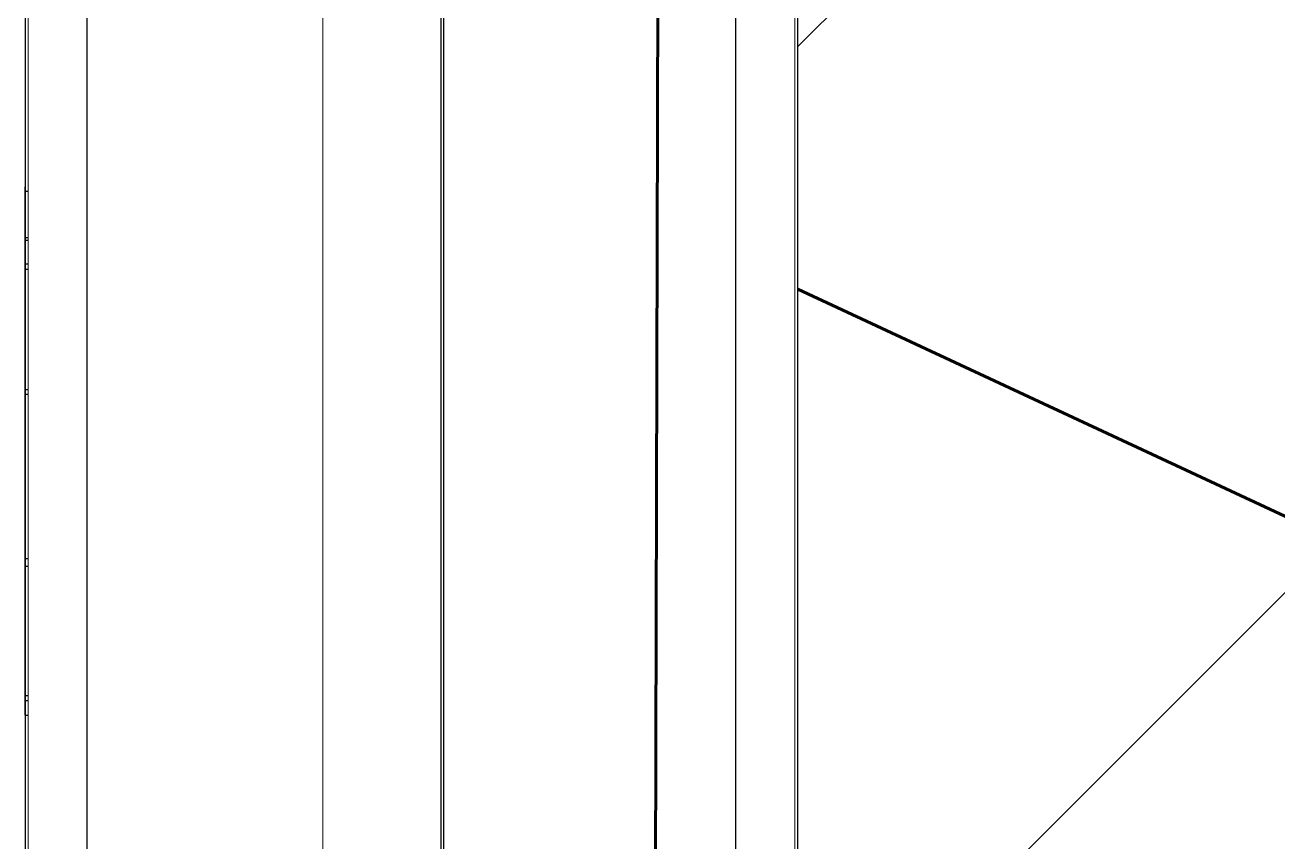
# Model space of a CAD drawing. Header units: millimetres. Extents: x -164500 to 426394, y -23753 to 102118.
# Drawn here: x 107173.7 to 107598.4, y 6488.4 to 6765.4 of the extents above; entities that cross this region are included whole.
import ezdxf

# ---------------------------------------------------------------- set-up
doc = ezdxf.new("R2010")
doc.units = ezdxf.units.MM
for name, color, linetype, lineweight in [('0) шлифовка', 5, 'Continuous', 60), ('1.4) Плинтус ПЛ-4', 6, 'Continuous', 60), ('5.2) Л-1 Линолеум', 100, 'Continuous', 30), ('7.1) НЗ Стяжка на теплый пол', 160, 'Continuous', 30), ('A-FLOR', 7, 'Continuous', 9), ('A-GENM-3', 7, 'Continuous', 5), ('Оси', 7, 'Continuous', 9)]:
    doc.layers.add(name, color=color, linetype=linetype, lineweight=lineweight)
doc.layers.add('2) защита вин плитк', color=6, linetype='Continuous')
doc.layers.add('3.2.1) Нал-ой пол 4 вып', color=3, linetype='Continuous')

# ---------------------------------------------------------------- blocks, each defined once
blk = doc.blocks.new('Рисунок_горы - Рисунок_горы-31934381-Объем проектирования 1 этажа')
at = {"layer": 'A-GENM-3'}
for p, q in [((107109, 10341.4), (107109, 6202.65)), ((107109, 6706.82), (107109, 7038.51)), ((107109, 6596.8), (107109, 6811.76)), ((107109, 6811.76), (107109, 6596.8))]:
    blk.add_line(p, q, dxfattribs=at)
for points, knots in [([(107109, 6990.02), (107109, 6990.02), (107109, 6928.5), (107109, 6852.54), (107109, 6803.76)], [0.3125, 0.3125, 0.3125, 0.3125, 0.31250001, 0.375, 0.375, 0.375, 0.375]), ([(107109, 6803.76), (107109, 6803.76), (107109, 6766.8), (107109, 6750.69), (107109, 6724.53)], [0.375, 0.375, 0.375, 0.375, 0.37500001, 0.4375, 0.4375, 0.4375, 0.4375]), ([(107109, 6745.83), (107109, 6745.83), (107109, 6753.19), (107109, 6757.08), (107109, 6758.42)], [0.444444444, 0.444444444, 0.444444444, 0.444444444, 0.444444454, 0.448195742, 0.448195742, 0.448195742, 0.448195742]), ([(107109, 6724.53), (107109, 6724.53), (107109, 6678.82), (107109, 6632.45), (107109, 6587.07)], [0.4375, 0.4375, 0.4375, 0.4375, 0.43750001, 0.5, 0.5, 0.5, 0.5])]:
    blk.add_open_spline(points, degree=3, knots=knots, dxfattribs=at)
for points in [[(107109, 6746.8), (107109, 6766.13), (107109, 6759.63), (107109, 6746.77)], [(107109, 6747.75), (107109, 6765.45), (107109, 6759.72), (107109, 6747.71)], [(107109, 6748.6), (107109, 6764.84), (107109, 6759.8), (107109, 6748.59)], [(107109, 6748.65), (107109, 6764.81), (107109, 6759.8), (107109, 6748.63)], [(107109, 6748.7), (107109, 6764.78), (107109, 6759.8), (107109, 6748.68)], [(107109, 6748.76), (107109, 6764.74), (107109, 6759.81), (107109, 6748.74)], [(107109, 6748.93), (107109, 6764.62), (107109, 6759.82), (107109, 6748.91)], [(107109, 6748.99), (107109, 6764.58), (107109, 6759.82), (107109, 6748.97)], [(107109, 6749.02), (107109, 6764.56), (107109, 6759.82), (107109, 6749)], [(107109, 6749.05), (107109, 6764.54), (107109, 6759.83), (107109, 6749.03)], [(107109, 6752.75), (107109, 6762.16), (107109, 6759.87), (107109, 6752.73)], [(107109, 6754.84), (107109, 6760.95), (107109, 6759.72), (107109, 6754.82)], [(107109, 6754.96), (107109, 6760.89), (107109, 6759.71), (107109, 6754.94)], [(107109, 6755.17), (107109, 6760.77), (107109, 6759.69), (107109, 6755.16)], [(107109, 6755.39), (107109, 6760.65), (107109, 6759.66), (107109, 6755.38)], [(107109, 6755.41), (107109, 6760.64), (107109, 6759.66), (107109, 6755.4)], [(107109, 6755.43), (107109, 6760.63), (107109, 6759.66), (107109, 6755.42)], [(107109, 6755.48), (107109, 6760.61), (107109, 6759.65), (107109, 6755.47)], [(107109, 6755.51), (107109, 6760.59), (107109, 6759.65), (107109, 6755.5)], [(107109, 6755.56), (107109, 6760.56), (107109, 6759.64), (107109, 6755.55)], [(107109, 6755.6), (107109, 6760.54), (107109, 6759.64), (107109, 6755.59)], [(107109, 6755.63), (107109, 6760.53), (107109, 6759.64), (107109, 6755.62)], [(107109, 6755.67), (107109, 6760.51), (107109, 6759.63), (107109, 6755.66)], [(107109, 6758.32), (107109, 6757.98), (107109, 6757.51), (107109, 6756.93)], [(107109, 6756.92), (107109, 6756.55), (107109, 6756.13), (107109, 6755.68)], [(107109, 6755.66), (107109, 6755.65), (107109, 6755.65), (107109, 6755.65)], [(107109, 6755.65), (107109, 6755.64), (107109, 6755.64), (107109, 6755.64)], [(107109, 6755.5), (107109, 6755.49), (107109, 6755.49), (107109, 6755.49)], [(107109, 6755.37), (107109, 6755.31), (107109, 6755.24), (107109, 6755.18)], [(107109, 6755.16), (107109, 6755.13), (107109, 6755.09), (107109, 6755.06)], [(107109, 6755.06), (107109, 6755.02), (107109, 6754.99), (107109, 6754.96)], [(107109, 6754.94), (107109, 6754.92), (107109, 6754.91), (107109, 6754.9)], [(107109, 6754.82), (107109, 6754.81), (107109, 6754.81), (107109, 6754.8)], [(107109, 6754.7), (107109, 6754.53), (107109, 6754.36), (107109, 6754.18)], [(107109, 6754.05), (107109, 6753.99), (107109, 6753.94), (107109, 6753.89)], [(107109, 6753.89), (107109, 6753.74), (107109, 6753.58), (107109, 6753.43)], [(107109, 6753.37), (107109, 6753.31), (107109, 6753.25), (107109, 6753.19)], [(107109, 6753.16), (107109, 6753.14), (107109, 6753.13), (107109, 6753.11)], [(107109, 6753.11), (107109, 6753.07), (107109, 6753.03), (107109, 6752.99)], [(107109, 6752.92), (107109, 6752.91), (107109, 6752.89), (107109, 6752.87)], [(107109, 6752.87), (107109, 6752.86), (107109, 6752.85), (107109, 6752.83)], [(107109, 6752.83), (107109, 6752.82), (107109, 6752.81), (107109, 6752.8)], [(107109, 6752.8), (107109, 6752.79), (107109, 6752.78), (107109, 6752.77)], [(107109, 6752.73), (107109, 6752.72), (107109, 6752.72), (107109, 6752.71)], [(107109, 6752.68), (107109, 6751.58), (107109, 6750.37), (107109, 6749.06)], [(107109, 6748.91), (107109, 6748.91), (107109, 6748.9), (107109, 6748.9)], [(107109, 6748.9), (107109, 6748.89), (107109, 6748.89), (107109, 6748.88)], [(107109, 6748.74), (107109, 6748.74), (107109, 6748.73), (107109, 6748.73)], [(107109, 6748.68), (107109, 6748.68), (107109, 6748.67), (107109, 6748.67)], [(107109, 6748.63), (107109, 6748.63), (107109, 6748.62), (107109, 6748.62)], [(107109, 6748.59), (107109, 6748.5), (107109, 6748.4), (107109, 6748.31)], [(107109, 6748.28), (107109, 6748.23), (107109, 6748.18), (107109, 6748.12)], [(107109, 6748.12), (107109, 6748.08), (107109, 6748.03), (107109, 6747.98)], [(107109, 6747.95), (107109, 6747.93), (107109, 6747.91), (107109, 6747.89)], [(107109, 6747.89), (107109, 6747.87), (107109, 6747.86), (107109, 6747.84)], [(107109, 6747.84), (107109, 6747.83), (107109, 6747.82), (107109, 6747.81)], [(107109, 6747.6), (107109, 6747.35), (107109, 6747.1), (107109, 6746.85)], [(107109, 6746.85), (107109, 6746.83), (107109, 6746.82), (107109, 6746.8)], [(107109, 6746.77), (107109, 6746.75), (107109, 6746.74), (107109, 6746.72)], [(107109, 6746.72), (107109, 6746.7), (107109, 6746.69), (107109, 6746.67)], [(107109, 6746.67), (107109, 6746.59), (107109, 6746.52), (107109, 6746.44)], [(107109, 6746.44), (107109, 6746.23), (107109, 6746.03), (107109, 6745.81)], [(107109, 6664.44), (107109, 6703.49), (107109, 6738.31), (107109, 6745.83)], [(107109, 6745.81), (107109, 6745.8), (107109, 6745.78), (107109, 6745.77)], [(107109, 6745.77), (107109, 6745.75), (107109, 6745.74), (107109, 6745.73)], [(107109, 6745.73), (107109, 6745.65), (107109, 6745.56), (107109, 6745.48)], [(107109, 6745.48), (107109, 6745.47), (107109, 6745.46), (107109, 6745.45)], [(107109, 6745.45), (107109, 6745.43), (107109, 6745.4), (107109, 6745.38)], [(107109, 6745.38), (107109, 6745.32), (107109, 6745.27), (107109, 6745.21)], [(107109, 6745.21), (107109, 6745.2), (107109, 6745.19), (107109, 6745.18)], [(107109, 6745.18), (107109, 6745.16), (107109, 6745.15), (107109, 6745.13)], [(107109, 6745.13), (107109, 6745.11), (107109, 6745.08), (107109, 6745.06)], [(107109, 6745.06), (107109, 6745.04), (107109, 6745.03), (107109, 6745.01)], [(107109, 6745.01), (107109, 6744.99), (107109, 6744.98), (107109, 6744.96)], [(107109, 6744.96), (107109, 6744.95), (107109, 6744.94), (107109, 6744.93)], [(107109, 6744.93), (107109, 6744.91), (107109, 6744.9), (107109, 6744.89)], [(107109, 6744.89), (107109, 6744.89), (107109, 6744.88), (107109, 6744.87)], [(107109, 6744.87), (107109, 6744.86), (107109, 6744.85), (107109, 6744.84)], [(107109, 6744.84), (107109, 6744.83), (107109, 6744.82), (107109, 6744.81)], [(107109, 6744.81), (107109, 6743.35), (107109, 6741.82), (107109, 6740.26)], [(107109, 6740.26), (107109, 6740.25), (107109, 6740.25), (107109, 6740.24)], [(107109, 6740.24), (107109, 6740.24), (107109, 6740.23), (107109, 6740.22)], [(107109, 6740.22), (107109, 6740.22), (107109, 6740.21), (107109, 6740.21)], [(107109, 6740.21), (107109, 6740.2), (107109, 6740.19), (107109, 6740.19)], [(107109, 6740.19), (107109, 6740.18), (107109, 6740.18), (107109, 6740.17)], [(107109, 6740.17), (107109, 6740.16), (107109, 6740.16), (107109, 6740.15)], [(107109, 6740.15), (107109, 6740.15), (107109, 6740.14), (107109, 6740.13)], [(107109, 6740.13), (107109, 6740.13), (107109, 6740.12), (107109, 6740.12)], [(107109, 6740.12), (107109, 6740.11), (107109, 6740.1), (107109, 6740.1)], [(107109, 6740.1), (107109, 6740.09), (107109, 6740.08), (107109, 6740.08)], [(107109, 6740.08), (107109, 6740.07), (107109, 6740.07), (107109, 6740.06)], [(107109, 6740.06), (107109, 6740.05), (107109, 6740.05), (107109, 6740.04)], [(107109, 6740.04), (107109, 6740.04), (107109, 6740.03), (107109, 6740.02)], [(107109, 6740.02), (107109, 6740.02), (107109, 6740.01), (107109, 6740.01)], [(107109, 6740.01), (107109, 6740), (107109, 6739.99), (107109, 6739.99)], [(107109, 6739.99), (107109, 6739.98), (107109, 6739.98), (107109, 6739.97)], [(107109, 6739.97), (107109, 6739.96), (107109, 6739.96), (107109, 6739.95)], [(107109, 6739.95), (107109, 6739.95), (107109, 6739.94), (107109, 6739.93)], [(107109, 6739.93), (107109, 6739.93), (107109, 6739.92), (107109, 6739.91)], [(107109, 6739.91), (107109, 6739.91), (107109, 6739.9), (107109, 6739.9)], [(107109, 6739.9), (107109, 6739.89), (107109, 6739.88), (107109, 6739.88)], [(107109, 6739.88), (107109, 6739.87), (107109, 6739.87), (107109, 6739.86)], [(107109, 6739.86), (107109, 6739.85), (107109, 6739.85), (107109, 6739.84)], [(107109, 6739.84), (107109, 6739.84), (107109, 6739.83), (107109, 6739.82)], [(107109, 6739.82), (107109, 6739.82), (107109, 6739.81), (107109, 6739.81)], [(107109, 6739.81), (107109, 6739.8), (107109, 6739.79), (107109, 6739.79)], [(107109, 6739.79), (107109, 6739.78), (107109, 6739.77), (107109, 6739.77)], [(107109, 6739.77), (107109, 6739.76), (107109, 6739.76), (107109, 6739.75)], [(107109, 6739.75), (107109, 6739.74), (107109, 6739.74), (107109, 6739.73)], [(107109, 6739.73), (107109, 6739.73), (107109, 6739.72), (107109, 6739.71)], [(107109, 6739.71), (107109, 6739.71), (107109, 6739.7), (107109, 6739.7)], [(107109, 6739.7), (107109, 6739.59), (107109, 6739.48), (107109, 6739.37)], [(107109, 6739.37), (107109, 6739.36), (107109, 6739.35), (107109, 6739.35)], [(107109, 6739.35), (107109, 6739.34), (107109, 6739.34), (107109, 6739.33)], [(107109, 6739.33), (107109, 6739.27), (107109, 6739.21), (107109, 6739.15)], [(107109, 6739.15), (107109, 6739.09), (107109, 6739.04), (107109, 6738.98)], [(107109, 6738.98), (107109, 6738.97), (107109, 6738.96), (107109, 6738.94)], [(107109, 6738.94), (107109, 6738.92), (107109, 6738.9), (107109, 6738.87)], [(107109, 6738.87), (107109, 6738.85), (107109, 6738.83), (107109, 6738.82)], [(107109, 6738.82), (107109, 6738.8), (107109, 6738.79), (107109, 6738.78)], [(107109, 6738.78), (107109, 6738.77), (107109, 6738.75), (107109, 6738.74)], [(107109, 6738.74), (107109, 6738.73), (107109, 6738.72), (107109, 6738.7)], [(107109, 6738.7), (107109, 6738.69), (107109, 6738.68), (107109, 6738.67)], [(107109, 6738.67), (107109, 6738.66), (107109, 6738.64), (107109, 6738.63)], [(107109, 6738.63), (107109, 6738.62), (107109, 6738.62), (107109, 6738.61)], [(107109, 6738.61), (107109, 6738.6), (107109, 6738.59), (107109, 6738.58)], [(107109, 6738.58), (107109, 6738.56), (107109, 6738.55), (107109, 6738.54)], [(107109, 6738.54), (107109, 6738.25), (107109, 6737.96), (107109, 6737.67)], [(107109, 6737.67), (107109, 6737.65), (107109, 6737.63), (107109, 6737.61)], [(107109, 6737.61), (107109, 6737.6), (107109, 6737.59), (107109, 6737.58)], [(107109, 6737.58), (107109, 6737.56), (107109, 6737.54), (107109, 6737.52)], [(107109, 6737.52), (107109, 6737.5), (107109, 6737.48), (107109, 6737.46)], [(107109, 6737.46), (107109, 6737.38), (107109, 6737.29), (107109, 6737.2)], [(107109, 6737.2), (107109, 6736.97), (107109, 6736.73), (107109, 6736.49)], [(107109, 6736.49), (107109, 6736.48), (107109, 6736.46), (107109, 6736.44)], [(107109, 6736.44), (107109, 6736.43), (107109, 6736.41), (107109, 6736.4)], [(107109, 6736.4), (107109, 6736.31), (107109, 6736.21), (107109, 6736.12)], [(107109, 6736.12), (107109, 6736.11), (107109, 6736.1), (107109, 6736.08)], [(107109, 6736.08), (107109, 6736.06), (107109, 6736.03), (107109, 6736.01)], [(107109, 6736.01), (107109, 6735.95), (107109, 6735.88), (107109, 6735.82)], [(107109, 6735.82), (107109, 6735.81), (107109, 6735.8), (107109, 6735.78)], [(107109, 6735.78), (107109, 6735.76), (107109, 6735.75), (107109, 6735.73)], [(107109, 6735.73), (107109, 6735.7), (107109, 6735.68), (107109, 6735.65)], [(107109, 6735.65), (107109, 6735.63), (107109, 6735.61), (107109, 6735.6)], [(107109, 6735.6), (107109, 6735.58), (107109, 6735.56), (107109, 6735.54)], [(107109, 6735.54), (107109, 6735.53), (107109, 6735.51), (107109, 6735.5)], [(107109, 6735.5), (107109, 6735.49), (107109, 6735.48), (107109, 6735.46)], [(107109, 6735.46), (107109, 6735.46), (107109, 6735.45), (107109, 6735.45)], [(107109, 6735.45), (107109, 6735.43), (107109, 6735.42), (107109, 6735.41)], [(107109, 6735.41), (107109, 6735.39), (107109, 6735.38), (107109, 6735.37)], [(107109, 6735.37), (107109, 6733.75), (107109, 6732.13), (107109, 6730.51)], [(107109, 6730.51), (107109, 6730.5), (107109, 6730.5), (107109, 6730.49)], [(107109, 6730.49), (107109, 6730.48), (107109, 6730.48), (107109, 6730.47)], [(107109, 6730.47), (107109, 6730.47), (107109, 6730.46), (107109, 6730.45)], [(107109, 6730.45), (107109, 6730.45), (107109, 6730.44), (107109, 6730.43)], [(107109, 6730.43), (107109, 6730.43), (107109, 6730.42), (107109, 6730.42)], [(107109, 6730.42), (107109, 6730.41), (107109, 6730.4), (107109, 6730.4)], [(107109, 6730.4), (107109, 6730.39), (107109, 6730.38), (107109, 6730.38)], [(107109, 6730.38), (107109, 6730.37), (107109, 6730.37), (107109, 6730.36)], [(107109, 6730.36), (107109, 6730.35), (107109, 6730.35), (107109, 6730.34)], [(107109, 6730.34), (107109, 6730.33), (107109, 6730.33), (107109, 6730.32)], [(107109, 6730.32), (107109, 6730.32), (107109, 6730.31), (107109, 6730.3)], [(107109, 6730.3), (107109, 6730.3), (107109, 6730.29), (107109, 6730.28)], [(107109, 6730.28), (107109, 6730.28), (107109, 6730.27), (107109, 6730.27)], [(107109, 6730.27), (107109, 6730.26), (107109, 6730.25), (107109, 6730.25)], [(107109, 6730.25), (107109, 6730.24), (107109, 6730.23), (107109, 6730.23)], [(107109, 6730.23), (107109, 6730.22), (107109, 6730.22), (107109, 6730.21)], [(107109, 6730.21), (107109, 6730.2), (107109, 6730.2), (107109, 6730.19)], [(107109, 6730.19), (107109, 6730.18), (107109, 6730.18), (107109, 6730.17)], [(107109, 6730.17), (107109, 6730.17), (107109, 6730.16), (107109, 6730.15)], [(107109, 6730.15), (107109, 6730.15), (107109, 6730.14), (107109, 6730.13)], [(107109, 6730.13), (107109, 6730.13), (107109, 6730.12), (107109, 6730.12)], [(107109, 6730.12), (107109, 6730.11), (107109, 6730.1), (107109, 6730.1)], [(107109, 6730.1), (107109, 6730.09), (107109, 6730.08), (107109, 6730.08)], [(107109, 6730.08), (107109, 6730.07), (107109, 6730.07), (107109, 6730.06)], [(107109, 6730.06), (107109, 6730.05), (107109, 6730.05), (107109, 6730.04)], [(107109, 6730.04), (107109, 6730.03), (107109, 6730.03), (107109, 6730.02)], [(107109, 6730.02), (107109, 6730.02), (107109, 6730.01), (107109, 6730)], [(107109, 6730), (107109, 6730), (107109, 6729.99), (107109, 6729.98)], [(107109, 6729.98), (107109, 6729.98), (107109, 6729.97), (107109, 6729.97)], [(107109, 6729.97), (107109, 6729.96), (107109, 6729.95), (107109, 6729.95)], [(107109, 6729.95), (107109, 6729.94), (107109, 6729.93), (107109, 6729.93)], [(107109, 6729.93), (107109, 6729.82), (107109, 6729.7), (107109, 6729.59)], [(107109, 6729.59), (107109, 6729.58), (107109, 6729.58), (107109, 6729.57)], [(107109, 6729.57), (107109, 6729.57), (107109, 6729.56), (107109, 6729.55)], [(107109, 6729.55), (107109, 6729.49), (107109, 6729.43), (107109, 6729.37)], [(107109, 6729.37), (107109, 6729.31), (107109, 6729.25), (107109, 6729.2)], [(107109, 6729.2), (107109, 6729.18), (107109, 6729.17), (107109, 6729.16)], [(107109, 6729.16), (107109, 6729.13), (107109, 6729.11), (107109, 6729.08)], [(107109, 6729.08), (107109, 6729.07), (107109, 6729.05), (107109, 6729.03)], [(107109, 6729.03), (107109, 6729.02), (107109, 6729), (107109, 6728.99)], [(107109, 6728.99), (107109, 6728.98), (107109, 6728.97), (107109, 6728.95)], [(107109, 6728.95), (107109, 6728.94), (107109, 6728.93), (107109, 6728.92)], [(107109, 6728.92), (107109, 6728.9), (107109, 6728.89), (107109, 6728.88)], [(107109, 6728.88), (107109, 6728.87), (107109, 6728.85), (107109, 6728.84)], [(107109, 6728.84), (107109, 6728.84), (107109, 6728.83), (107109, 6728.82)], [(107109, 6728.82), (107109, 6728.81), (107109, 6728.8), (107109, 6728.79)], [(107109, 6728.79), (107109, 6728.77), (107109, 6728.76), (107109, 6728.75)], [(107109, 6728.75), (107109, 6728.46), (107109, 6728.16), (107109, 6727.87)], [(107109, 6727.87), (107109, 6727.86), (107109, 6727.84), (107109, 6727.82)], [(107109, 6727.82), (107109, 6727.81), (107109, 6727.79), (107109, 6727.78)], [(107109, 6727.78), (107109, 6727.76), (107109, 6727.74), (107109, 6727.73)], [(107109, 6727.73), (107109, 6727.71), (107109, 6727.69), (107109, 6727.67)], [(107109, 6727.67), (107109, 6727.58), (107109, 6727.5), (107109, 6727.41)], [(107109, 6727.41), (107109, 6727.18), (107109, 6726.94), (107109, 6726.71)], [(107109, 6726.71), (107109, 6726.69), (107109, 6726.67), (107109, 6726.65)], [(107109, 6726.65), (107109, 6726.64), (107109, 6726.63), (107109, 6726.62)], [(107109, 6726.62), (107109, 6726.53), (107109, 6726.43), (107109, 6726.34)], [(107109, 6726.34), (107109, 6726.33), (107109, 6726.32), (107109, 6726.31)], [(107109, 6726.31), (107109, 6726.28), (107109, 6726.26), (107109, 6726.23)], [(107109, 6726.23), (107109, 6726.17), (107109, 6726.11), (107109, 6726.05)], [(107109, 6726.05), (107109, 6726.04), (107109, 6726.03), (107109, 6726.01)], [(107109, 6726.01), (107109, 6725.99), (107109, 6725.98), (107109, 6725.96)], [(107109, 6725.96), (107109, 6725.93), (107109, 6725.91), (107109, 6725.88)], [(107109, 6725.88), (107109, 6725.87), (107109, 6725.85), (107109, 6725.83)], [(107109, 6725.83), (107109, 6725.81), (107109, 6725.79), (107109, 6725.78)], [(107109, 6725.78), (107109, 6725.76), (107109, 6725.75), (107109, 6725.74)], [(107109, 6725.74), (107109, 6725.73), (107109, 6725.71), (107109, 6725.7)], [(107109, 6725.7), (107109, 6725.7), (107109, 6725.69), (107109, 6725.68)], [(107109, 6725.68), (107109, 6725.67), (107109, 6725.66), (107109, 6725.65)], [(107109, 6725.65), (107109, 6725.64), (107109, 6725.62), (107109, 6725.61)], [(107109, 6725.61), (107109, 6724.05), (107109, 6722.52), (107109, 6721.05)], [(107109, 6721.05), (107109, 6721.04), (107109, 6721.04), (107109, 6721.03)], [(107109, 6721.03), (107109, 6721.03), (107109, 6721.02), (107109, 6721.02)], [(107109, 6721.02), (107109, 6721.01), (107109, 6721), (107109, 6721)], [(107109, 6721), (107109, 6720.99), (107109, 6720.99), (107109, 6720.98)], [(107109, 6720.98), (107109, 6720.98), (107109, 6720.97), (107109, 6720.97)], [(107109, 6720.97), (107109, 6720.96), (107109, 6720.95), (107109, 6720.95)], [(107109, 6720.95), (107109, 6720.94), (107109, 6720.94), (107109, 6720.93)], [(107109, 6720.93), (107109, 6720.93), (107109, 6720.92), (107109, 6720.91)], [(107109, 6720.91), (107109, 6720.91), (107109, 6720.9), (107109, 6720.9)], [(107109, 6720.9), (107109, 6720.89), (107109, 6720.89), (107109, 6720.88)], [(107109, 6720.88), (107109, 6720.87), (107109, 6720.87), (107109, 6720.86)], [(107109, 6720.86), (107109, 6720.86), (107109, 6720.85), (107109, 6720.85)], [(107109, 6720.85), (107109, 6720.84), (107109, 6720.83), (107109, 6720.83)], [(107109, 6720.83), (107109, 6720.82), (107109, 6720.82), (107109, 6720.81)], [(107109, 6720.81), (107109, 6720.81), (107109, 6720.8), (107109, 6720.8)], [(107109, 6720.8), (107109, 6720.79), (107109, 6720.78), (107109, 6720.78)], [(107109, 6720.78), (107109, 6720.77), (107109, 6720.77), (107109, 6720.76)], [(107109, 6720.76), (107109, 6720.76), (107109, 6720.75), (107109, 6720.74)], [(107109, 6720.74), (107109, 6720.74), (107109, 6720.73), (107109, 6720.73)], [(107109, 6720.73), (107109, 6720.72), (107109, 6720.72), (107109, 6720.71)], [(107109, 6720.71), (107109, 6720.7), (107109, 6720.7), (107109, 6720.69)], [(107109, 6720.69), (107109, 6720.69), (107109, 6720.68), (107109, 6720.68)], [(107109, 6720.68), (107109, 6720.67), (107109, 6720.67), (107109, 6720.66)], [(107109, 6720.66), (107109, 6720.65), (107109, 6720.65), (107109, 6720.64)], [(107109, 6720.64), (107109, 6720.64), (107109, 6720.63), (107109, 6720.63)], [(107109, 6720.63), (107109, 6720.62), (107109, 6720.61), (107109, 6720.61)], [(107109, 6720.61), (107109, 6720.6), (107109, 6720.6), (107109, 6720.59)], [(107109, 6720.59), (107109, 6720.59), (107109, 6720.58), (107109, 6720.58)], [(107109, 6720.58), (107109, 6720.57), (107109, 6720.56), (107109, 6720.56)], [(107109, 6720.56), (107109, 6720.55), (107109, 6720.55), (107109, 6720.54)], [(107109, 6720.54), (107109, 6720.54), (107109, 6720.53), (107109, 6720.52)], [(107109, 6720.52), (107109, 6720.42), (107109, 6720.32), (107109, 6720.22)], [(107109, 6720.22), (107109, 6720.22), (107109, 6720.21), (107109, 6720.21)], [(107109, 6720.21), (107109, 6720.2), (107109, 6720.19), (107109, 6720.19)], [(107109, 6720.19), (107109, 6720.13), (107109, 6720.08), (107109, 6720.02)], [(107109, 6720.02), (107109, 6719.97), (107109, 6719.92), (107109, 6719.87)], [(107109, 6719.87), (107109, 6719.86), (107109, 6719.85), (107109, 6719.84)], [(107109, 6719.84), (107109, 6719.82), (107109, 6719.79), (107109, 6719.77)], [(107109, 6719.77), (107109, 6719.75), (107109, 6719.74), (107109, 6719.72)], [(107109, 6719.72), (107109, 6719.71), (107109, 6719.7), (107109, 6719.69)], [(107109, 6719.69), (107109, 6719.68), (107109, 6719.67), (107109, 6719.66)], [(107109, 6719.66), (107109, 6719.64), (107109, 6719.63), (107109, 6719.62)], [(107109, 6719.62), (107109, 6719.61), (107109, 6719.6), (107109, 6719.59)], [(107109, 6719.59), (107109, 6719.58), (107109, 6719.57), (107109, 6719.56)], [(107109, 6719.56), (107109, 6719.55), (107109, 6719.55), (107109, 6719.54)], [(107109, 6719.54), (107109, 6719.53), (107109, 6719.52), (107109, 6719.51)], [(107109, 6719.51), (107109, 6719.5), (107109, 6719.48), (107109, 6719.47)], [(107109, 6719.47), (107109, 6719.22), (107109, 6718.96), (107109, 6718.71)], [(107109, 6718.71), (107109, 6718.69), (107109, 6718.67), (107109, 6718.66)], [(107109, 6718.66), (107109, 6718.65), (107109, 6718.64), (107109, 6718.63)], [(107109, 6718.63), (107109, 6718.61), (107109, 6718.59), (107109, 6718.58)], [(107109, 6718.58), (107109, 6718.56), (107109, 6718.54), (107109, 6718.53)], [(107109, 6718.53), (107109, 6718.45), (107109, 6718.38), (107109, 6718.3)], [(107109, 6718.3), (107109, 6718.1), (107109, 6717.9), (107109, 6717.7)], [(107109, 6717.7), (107109, 6717.69), (107109, 6717.67), (107109, 6717.65)], [(107109, 6717.65), (107109, 6717.64), (107109, 6717.63), (107109, 6717.62)], [(107109, 6717.62), (107109, 6717.54), (107109, 6717.47), (107109, 6717.39)], [(107109, 6717.39), (107109, 6717.38), (107109, 6717.37), (107109, 6717.36)], [(107109, 6717.36), (107109, 6717.34), (107109, 6717.32), (107109, 6717.3)], [(107109, 6717.3), (107109, 6717.24), (107109, 6717.19), (107109, 6717.14)], [(107109, 6717.14), (107109, 6717.13), (107109, 6717.12), (107109, 6717.11)], [(107109, 6717.11), (107109, 6717.09), (107109, 6717.08), (107109, 6717.06)], [(107109, 6717.06), (107109, 6717.04), (107109, 6717.02), (107109, 6717)], [(107109, 6717), (107109, 6716.99), (107109, 6716.97), (107109, 6716.96)], [(107109, 6716.96), (107109, 6716.94), (107109, 6716.92), (107109, 6716.91)], [(107109, 6716.91), (107109, 6716.9), (107109, 6716.89), (107109, 6716.88)], [(107109, 6716.88), (107109, 6716.87), (107109, 6716.86), (107109, 6716.85)], [(107109, 6716.85), (107109, 6716.84), (107109, 6716.84), (107109, 6716.83)], [(107109, 6716.83), (107109, 6716.82), (107109, 6716.81), (107109, 6716.8)], [(107109, 6716.8), (107109, 6716.79), (107109, 6716.78), (107109, 6716.77)], [(107109, 6716.77), (107109, 6716.19), (107109, 6715.63), (107109, 6715.09)], [(107109, 6715.09), (107109, 6715.08), (107109, 6715.08), (107109, 6715.07)], [(107109, 6715.07), (107109, 6715.07), (107109, 6715.06), (107109, 6715.06)], [(107109, 6715.06), (107109, 6715.05), (107109, 6715.05), (107109, 6715.04)], [(107109, 6715.04), (107109, 6715.04), (107109, 6715.03), (107109, 6715.03)], [(107109, 6715.03), (107109, 6715.02), (107109, 6715.02), (107109, 6715.01)], [(107109, 6715.01), (107109, 6715.01), (107109, 6715), (107109, 6715)], [(107109, 6715), (107109, 6715), (107109, 6714.99), (107109, 6714.99)], [(107109, 6714.99), (107109, 6714.98), (107109, 6714.98), (107109, 6714.97)], [(107109, 6714.97), (107109, 6714.97), (107109, 6714.96), (107109, 6714.96)], [(107109, 6714.96), (107109, 6714.95), (107109, 6714.95), (107109, 6714.94)], [(107109, 6714.94), (107109, 6714.94), (107109, 6714.93), (107109, 6714.93)], [(107109, 6714.93), (107109, 6714.92), (107109, 6714.92), (107109, 6714.91)], [(107109, 6714.91), (107109, 6714.91), (107109, 6714.91), (107109, 6714.9)], [(107109, 6714.9), (107109, 6714.82), (107109, 6714.73), (107109, 6714.65)], [(107109, 6714.65), (107109, 6714.64), (107109, 6714.64), (107109, 6714.63)], [(107109, 6714.63), (107109, 6714.63), (107109, 6714.62), (107109, 6714.62)], [(107109, 6714.62), (107109, 6714.57), (107109, 6714.53), (107109, 6714.48)], [(107109, 6714.48), (107109, 6714.44), (107109, 6714.4), (107109, 6714.35)], [(107109, 6714.35), (107109, 6714.35), (107109, 6714.34), (107109, 6714.33)], [(107109, 6714.33), (107109, 6714.31), (107109, 6714.29), (107109, 6714.27)], [(107109, 6714.27), (107109, 6714.26), (107109, 6714.24), (107109, 6714.23)], [(107109, 6714.23), (107109, 6714.22), (107109, 6714.21), (107109, 6714.2)], [(107109, 6714.2), (107109, 6714.19), (107109, 6714.18), (107109, 6714.18)], [(107109, 6714.18), (107109, 6714.17), (107109, 6714.16), (107109, 6714.15)], [(107109, 6714.15), (107109, 6714.14), (107109, 6714.13), (107109, 6714.12)], [(107109, 6714.12), (107109, 6714.11), (107109, 6714.1), (107109, 6714.09)], [(107109, 6714.09), (107109, 6714.09), (107109, 6714.08), (107109, 6714.08)], [(107109, 6714.08), (107109, 6714.07), (107109, 6714.06), (107109, 6714.05)], [(107109, 6714.05), (107109, 6714.04), (107109, 6714.03), (107109, 6714.03)], [(107109, 6714.03), (107109, 6713.81), (107109, 6713.6), (107109, 6713.4)], [(107109, 6713.4), (107109, 6713.38), (107109, 6713.37), (107109, 6713.36)], [(107109, 6713.36), (107109, 6713.35), (107109, 6713.34), (107109, 6713.33)], [(107109, 6713.33), (107109, 6713.32), (107109, 6713.31), (107109, 6713.29)], [(107109, 6713.29), (107109, 6713.28), (107109, 6713.27), (107109, 6713.25)], [(107109, 6713.25), (107109, 6713.19), (107109, 6713.13), (107109, 6713.07)], [(107109, 6713.07), (107109, 6712.91), (107109, 6712.75), (107109, 6712.59)], [(107109, 6712.59), (107109, 6712.58), (107109, 6712.56), (107109, 6712.55)], [(107109, 6712.55), (107109, 6712.54), (107109, 6712.54), (107109, 6712.53)], [(107109, 6712.53), (107109, 6712.46), (107109, 6712.4), (107109, 6712.34)], [(107109, 6712.34), (107109, 6712.33), (107109, 6712.33), (107109, 6712.32)], [(107109, 6712.32), (107109, 6712.3), (107109, 6712.28), (107109, 6712.27)], [(107109, 6712.27), (107109, 6712.23), (107109, 6712.19), (107109, 6712.15)], [(107109, 6712.15), (107109, 6712.14), (107109, 6712.13), (107109, 6712.12)], [(107109, 6712.12), (107109, 6712.11), (107109, 6712.1), (107109, 6712.09)], [(107109, 6712.09), (107109, 6712.07), (107109, 6712.05), (107109, 6712.04)], [(107109, 6712.04), (107109, 6712.03), (107109, 6712.01), (107109, 6712)], [(107109, 6712), (107109, 6711.99), (107109, 6711.98), (107109, 6711.97)], [(107109, 6711.97), (107109, 6711.96), (107109, 6711.95), (107109, 6711.94)], [(107109, 6711.94), (107109, 6711.93), (107109, 6711.93), (107109, 6711.92)], [(107109, 6711.92), (107109, 6711.91), (107109, 6711.91), (107109, 6711.91)], [(107109, 6711.91), (107109, 6711.9), (107109, 6711.89), (107109, 6711.88)], [(107109, 6711.88), (107109, 6711.87), (107109, 6711.87), (107109, 6711.86)], [(107109, 6711.86), (107109, 6711.41), (107109, 6710.98), (107109, 6710.58)], [(107109, 6710.58), (107109, 6710.58), (107109, 6710.58), (107109, 6710.57)], [(107109, 6710.57), (107109, 6710.57), (107109, 6710.57), (107109, 6710.56)], [(107109, 6710.56), (107109, 6710.56), (107109, 6710.55), (107109, 6710.55)], [(107109, 6710.55), (107109, 6710.55), (107109, 6710.54), (107109, 6710.54)], [(107109, 6710.54), (107109, 6710.54), (107109, 6710.53), (107109, 6710.53)], [(107109, 6710.53), (107109, 6710.53), (107109, 6710.52), (107109, 6710.52)], [(107109, 6710.52), (107109, 6710.52), (107109, 6710.51), (107109, 6710.51)], [(107109, 6710.51), (107109, 6710.51), (107109, 6710.5), (107109, 6710.5)], [(107109, 6710.5), (107109, 6710.5), (107109, 6710.49), (107109, 6710.49)], [(107109, 6710.49), (107109, 6710.49), (107109, 6710.48), (107109, 6710.48)], [(107109, 6710.48), (107109, 6710.47), (107109, 6710.47), (107109, 6710.47)], [(107109, 6710.47), (107109, 6710.46), (107109, 6710.46), (107109, 6710.46)], [(107109, 6710.46), (107109, 6710.45), (107109, 6710.45), (107109, 6710.45)], [(107109, 6710.45), (107109, 6710.38), (107109, 6710.32), (107109, 6710.26)], [(107109, 6710.26), (107109, 6710.26), (107109, 6710.26), (107109, 6710.25)], [(107109, 6710.25), (107109, 6710.25), (107109, 6710.25), (107109, 6710.24)], [(107109, 6710.24), (107109, 6710.21), (107109, 6710.18), (107109, 6710.15)], [(107109, 6710.15), (107109, 6710.1), (107109, 6710.05), (107109, 6709.99)], [(107109, 6709.99), (107109, 6709.97), (107109, 6709.95), (107109, 6709.92)], [(107109, 6709.92), (107109, 6709.92), (107109, 6709.91), (107109, 6709.91)], [(107109, 6709.91), (107109, 6709.9), (107109, 6709.89), (107109, 6709.89)], [(107109, 6709.89), (107109, 6709.88), (107109, 6709.87), (107109, 6709.87)], [(107109, 6709.87), (107109, 6709.86), (107109, 6709.86), (107109, 6709.86)], [(107109, 6709.86), (107109, 6709.84), (107109, 6709.83), (107109, 6709.82)], [(107109, 6709.82), (107109, 6709.3), (107109, 6708.84), (107109, 6708.45)], [(107109, 6708.45), (107109, 6708.44), (107109, 6708.44), (107109, 6708.43)], [(107109, 6708.43), (107109, 6708.43), (107109, 6708.42), (107109, 6708.42)], [(107109, 6708.42), (107109, 6708.41), (107109, 6708.41), (107109, 6708.41)], [(107109, 6708.41), (107109, 6708.4), (107109, 6708.39), (107109, 6708.38)], [(107109, 6708.38), (107109, 6708.36), (107109, 6708.34), (107109, 6708.32)], [(107109, 6708.32), (107109, 6708.32), (107109, 6708.31), (107109, 6708.31)], [(107109, 6708.31), (107109, 6708.3), (107109, 6708.29), (107109, 6708.28)], [(107109, 6708.28), (107109, 6708.27), (107109, 6708.27), (107109, 6708.26)], [(107109, 6708.26), (107109, 6708.25), (107109, 6708.25), (107109, 6708.24)], [(107109, 6708.24), (107109, 6707.88), (107109, 6707.57), (107109, 6707.32)], [(107109, 6664.37), (107109, 6664.4), (107109, 6664.42), (107109, 6664.44)], [(107109, 6655.58), (107109, 6658.53), (107109, 6661.46), (107109, 6664.37)], [(107109, 6655.43), (107109, 6655.48), (107109, 6655.53), (107109, 6655.58)], [(107109, 6655.28), (107109, 6655.33), (107109, 6655.38), (107109, 6655.43)], [(107109, 6655.21), (107109, 6655.23), (107109, 6655.26), (107109, 6655.28)], [(107109, 6655.06), (107109, 6655.11), (107109, 6655.16), (107109, 6655.21)], [(107109, 6654.91), (107109, 6654.96), (107109, 6655.01), (107109, 6655.06)], [(107109, 6654.68), (107109, 6654.76), (107109, 6654.83), (107109, 6654.91)], [(107109, 6654.46), (107109, 6654.53), (107109, 6654.61), (107109, 6654.68)], [(107109, 6654.16), (107109, 6654.26), (107109, 6654.36), (107109, 6654.46)], [(107109, 6653.93), (107109, 6654.01), (107109, 6654.08), (107109, 6654.16)], [(107109, 6653.78), (107109, 6653.83), (107109, 6653.88), (107109, 6653.93)], [(107109, 6653.03), (107109, 6653.28), (107109, 6653.53), (107109, 6653.78)], [(107109, 6652.73), (107109, 6652.83), (107109, 6652.93), (107109, 6653.03)], [(107109, 6652.58), (107109, 6652.63), (107109, 6652.68), (107109, 6652.73)], [(107109, 6651.45), (107109, 6651.83), (107109, 6652.21), (107109, 6652.58)], [(107109, 6651.3), (107109, 6651.35), (107109, 6651.4), (107109, 6651.45)], [(107109, 6651.08), (107109, 6651.15), (107109, 6651.23), (107109, 6651.3)], [(107109, 6648.22), (107109, 6649.17), (107109, 6650.13), (107109, 6651.08)], [(107109, 6647.16), (107109, 6647.52), (107109, 6647.87), (107109, 6648.22)], [(107109, 6646.94), (107109, 6647.01), (107109, 6647.09), (107109, 6647.16)], [(107109, 6646.71), (107109, 6646.79), (107109, 6646.86), (107109, 6646.94)], [(107109, 6646.56), (107109, 6646.61), (107109, 6646.66), (107109, 6646.71)], [(107109, 6646.33), (107109, 6646.41), (107109, 6646.49), (107109, 6646.56)], [(107109, 6642.79), (107109, 6643.97), (107109, 6645.15), (107109, 6646.33)], [(107109, 6642.64), (107109, 6642.69), (107109, 6642.74), (107109, 6642.79)], [(107109, 6642.49), (107109, 6642.54), (107109, 6642.59), (107109, 6642.64)], [(107109, 6642.41), (107109, 6642.44), (107109, 6642.46), (107109, 6642.49)], [(107109, 6642.26), (107109, 6642.31), (107109, 6642.36), (107109, 6642.41)], [(107109, 6642.11), (107109, 6642.16), (107109, 6642.21), (107109, 6642.26)], [(107109, 6641.96), (107109, 6642.01), (107109, 6642.06), (107109, 6642.11)], [(107109, 6641.81), (107109, 6641.86), (107109, 6641.91), (107109, 6641.96)], [(107109, 6641.66), (107109, 6641.71), (107109, 6641.76), (107109, 6641.81)], [(107109, 6641.43), (107109, 6641.51), (107109, 6641.58), (107109, 6641.66)], [(107109, 6641.13), (107109, 6641.23), (107109, 6641.33), (107109, 6641.43)], [(107109, 6640.98), (107109, 6641.03), (107109, 6641.08), (107109, 6641.13)], [(107109, 6640.3), (107109, 6640.53), (107109, 6640.75), (107109, 6640.98)], [(107109, 6639.55), (107109, 6639.8), (107109, 6640.05), (107109, 6640.3)], [(107109, 6639.47), (107109, 6639.5), (107109, 6639.52), (107109, 6639.55)], [(107109, 6639.4), (107109, 6639.42), (107109, 6639.45), (107109, 6639.47)], [(107109, 6638.04), (107109, 6638.49), (107109, 6638.94), (107109, 6639.4)], [(107109, 6637.96), (107109, 6637.99), (107109, 6638.01), (107109, 6638.04)], [(107109, 6637.89), (107109, 6637.91), (107109, 6637.94), (107109, 6637.96)], [(107109, 6637.81), (107109, 6637.84), (107109, 6637.86), (107109, 6637.89)], [(107109, 6637.74), (107109, 6637.76), (107109, 6637.79), (107109, 6637.81)], [(107109, 6637.66), (107109, 6637.69), (107109, 6637.71), (107109, 6637.74)], [(107109, 6637.59), (107109, 6637.61), (107109, 6637.64), (107109, 6637.66)], [(107109, 6637.51), (107109, 6637.54), (107109, 6637.56), (107109, 6637.59)], [(107109, 6637.44), (107109, 6637.46), (107109, 6637.49), (107109, 6637.51)], [(107109, 6637.36), (107109, 6637.39), (107109, 6637.41), (107109, 6637.44)], [(107109, 6637.29), (107109, 6637.31), (107109, 6637.34), (107109, 6637.36)], [(107109, 6637.21), (107109, 6637.24), (107109, 6637.26), (107109, 6637.29)], [(107109, 6637.14), (107109, 6637.16), (107109, 6637.19), (107109, 6637.21)], [(107109, 6637.06), (107109, 6637.09), (107109, 6637.11), (107109, 6637.14)], [(107109, 6636.99), (107109, 6637.01), (107109, 6637.04), (107109, 6637.06)], [(107109, 6636.91), (107109, 6636.94), (107109, 6636.96), (107109, 6636.99)], [(107109, 6636.83), (107109, 6636.86), (107109, 6636.88), (107109, 6636.91)], [(107109, 6636.76), (107109, 6636.78), (107109, 6636.81), (107109, 6636.83)], [(107109, 6625.81), (107109, 6629.44), (107109, 6633.09), (107109, 6636.76)], [(107109, 6625.66), (107109, 6625.71), (107109, 6625.76), (107109, 6625.81)], [(107109, 6625.51), (107109, 6625.56), (107109, 6625.61), (107109, 6625.66)], [(107109, 6625.44), (107109, 6625.46), (107109, 6625.49), (107109, 6625.51)], [(107109, 6625.29), (107109, 6625.34), (107109, 6625.39), (107109, 6625.44)], [(107109, 6625.14), (107109, 6625.19), (107109, 6625.24), (107109, 6625.29)], [(107109, 6624.92), (107109, 6624.99), (107109, 6625.07), (107109, 6625.14)], [(107109, 6624.84), (107109, 6624.87), (107109, 6624.89), (107109, 6624.92)], [(107109, 6624.54), (107109, 6624.64), (107109, 6624.74), (107109, 6624.84)], [(107109, 6624.47), (107109, 6624.49), (107109, 6624.52), (107109, 6624.54)]]:
    blk.add_open_spline(points, degree=3, dxfattribs=at)

msp = doc.modelspace()

# ---------------------------------------------------------------- hatches: boundary and pattern name
at = {"layer": '0) шлифовка', "true_color": 0x2776bb}
h = msp.add_hatch(dxfattribs=at)
h.set_pattern_fill('ANSI31', color=152, scale=222, angle=110)
h.paths.add_polyline_path([(109674.038, 10121.05), (107435.702, 10126.305), (107435.702, 2344.938), (107858.702, 2344.938), (107858.702, 2351.938), (107928.702, 2351.938), (107973.702, 2343.938), (107973.702, 2313.938), (107963.702, 2263.938), (107928.702, 2263.938), (107928.702, 2255.938), (107858.702, 2255.938), (107515.702, 2262.938), (107515.702, 2228.095), (109613.702, 2223.17), (109613.702, 2262.938), (109368.702, 2262.938), (109368.702, 2255.938), (109298.702, 2255.938), (109263.702, 2263.938), (109263.702, 2313.938), (109253.702, 2313.938), (109253.702, 2343.938), (109298.702, 2343.938), (109298.702, 2351.938), (109368.702, 2351.938), (109655.787, 2346.13)])
at = {"layer": '2) защита вин плитк'}
h = msp.add_hatch(dxfattribs=at)
h.set_pattern_fill('ANSI31', color=256, scale=222)
h.paths.add_polyline_path([(109674.038, 10121.05), (107435.702, 10126.305), (107435.702, 2344.938), (107858.702, 2344.938), (107858.702, 2351.938), (107928.702, 2351.938), (107973.702, 2343.938), (107973.702, 2313.938), (107963.702, 2263.938), (107928.702, 2263.938), (107928.702, 2255.938), (107858.702, 2255.938), (107515.702, 2262.938), (107515.702, 2228.095), (109613.702, 2223.17), (109613.702, 2262.938), (109368.702, 2262.938), (109368.702, 2255.938), (109298.702, 2255.938), (109263.702, 2263.938), (109263.702, 2313.938), (109253.702, 2313.938), (109253.702, 2343.938), (109298.702, 2343.938), (109298.702, 2351.938), (109368.702, 2351.938), (109655.787, 2346.13)])
at = {"layer": '3.2.1) Нал-ой пол 4 вып'}
h = msp.add_hatch(dxfattribs=at)
h.set_pattern_fill('ANSI31', color=256, scale=300)
h.paths.add_polyline_path([(109674.038, 10148.887), (107435.702, 10154.141), (107435.702, 2372.774), (107858.702, 2372.774), (107858.702, 2379.774), (107928.702, 2379.774), (107973.702, 2371.774), (107973.702, 2341.774), (107963.702, 2291.774), (107928.702, 2291.774), (107928.702, 2283.774), (107858.702, 2283.774), (107515.702, 2290.774), (107515.702, 2255.932), (109613.702, 2251.007), (109613.702, 2290.774), (109368.702, 2290.774), (109368.702, 2283.774), (109298.702, 2283.774), (109263.702, 2291.774), (109263.702, 2341.774), (109253.702, 2341.774), (109253.702, 2371.774), (109298.702, 2371.774), (109298.702, 2379.774), (109368.702, 2379.774), (109655.787, 2373.966)])
at = {"layer": '5.2) Л-1 Линолеум'}
h = msp.add_hatch(dxfattribs=at)
h.set_pattern_fill('ANSI37', color=256, scale=300)
h.paths.add_polyline_path([(109674.038, 10148.887), (107435.702, 10154.141), (107435.702, 2372.774), (107858.702, 2372.774), (107858.702, 2379.774), (107928.702, 2379.774), (107973.702, 2371.774), (107973.702, 2341.774), (107963.702, 2291.774), (107928.702, 2291.774), (107928.702, 2283.774), (107858.702, 2283.774), (107515.702, 2290.774), (107515.702, 2255.932), (109613.702, 2251.007), (109613.702, 2290.774), (109368.702, 2290.774), (109368.702, 2283.774), (109298.702, 2283.774), (109263.702, 2291.774), (109263.702, 2341.774), (109253.702, 2341.774), (109253.702, 2371.774), (109298.702, 2371.774), (109298.702, 2379.774), (109368.702, 2379.774), (109655.787, 2373.966)])
at = {"layer": '7.1) НЗ Стяжка на теплый пол'}
h = msp.add_hatch(dxfattribs=at)
h.set_pattern_fill('ANSI31', color=256, scale=333)
h.paths.add_polyline_path([(109674.038, 10121.05), (107435.702, 10126.305), (107435.702, 2344.938), (107858.702, 2344.938), (107858.702, 2351.938), (107928.702, 2351.938), (107973.702, 2343.938), (107973.702, 2313.938), (107963.702, 2263.938), (107928.702, 2263.938), (107928.702, 2255.938), (107858.702, 2255.938), (107515.702, 2262.938), (107515.702, 2228.095), (109613.702, 2223.17), (109613.702, 2262.938), (109368.702, 2262.938), (109368.702, 2255.938), (109298.702, 2255.938), (109263.702, 2263.938), (109263.702, 2313.938), (109253.702, 2313.938), (109253.702, 2343.938), (109298.702, 2343.938), (109298.702, 2351.938), (109368.702, 2351.938), (109655.787, 2346.13)])

# ---------------------------------------------------------------- linework, layer by layer
for p, q in [((107194.702, 13.938), (107194.702, 10463.938)), ((107414.702, 2263.938), (107414.702, 10463.938)), ((107314.702, 10253.938), (107314.702, 24.438)), ((107315.702, 24.438), (107315.702, 10253.938)), ((107435.702, 2344.938), (107435.702, 10242.938)), ((107173.702, 7003.919), (107173.702, 6584.54)), ((107174.702, 6708.886), (107173.702, 6708.886)), ((107174.702, 6693.214), (107173.702, 6693.214)), ((107173.702, 6692.472), (107174.702, 6692.472)), ((107173.702, 6684.414), (107174.702, 6684.414)), ((107174.702, 6682.539), (107173.702, 6682.539)), ((107174.702, 6641.71), (107173.702, 6641.71)), ((107174.702, 6640.062), (107173.702, 6640.062)), ((107173.702, 6584.54), (107174.702, 6584.54)), ((107174.702, 6581.757), (107173.702, 6581.757)), ((107173.702, 6581.757), (107173.702, 6368.75)), ((107173.702, 6538.059), (107174.702, 6538.059)), ((107173.702, 6536.411), (107174.702, 6536.411)), ((107173.702, 6531.379), (107174.702, 6531.379))]:
    msp.add_line(p, q)
at = {"flags": 128}
msp.add_lwpolyline([(109655.498, 2223.072), (109674.038, 10121.05), (107396.044, 10126.398), (107377.504, 2228.42)], close=True, dxfattribs=at)
for points, knots in [([(107173.702, 6641.71), (107173.702, 6667.635), (107173.702, 6710.534), (107173.702, 6710.534), (107173.702, 6710.534), (107173.702, 6693.794), (107173.702, 6676.953), (107173.702, 6641.365), (107173.702, 6586.893), (107173.702, 6538.059)], [-1.1864434, -1.1864434, -1.1864434, -1.1864434, -0.9706979, -0.7479039, -0.6025592, -0.5082589, -0.4060614, -0.2389518, 0, 0, 0, 0]), ([(107173.702, 6536.411), (107173.702, 6585.244), (107173.702, 6639.717), (107173.702, 6675.305), (107173.702, 6692.146), (107173.702, 6708.886), (107173.702, 6708.886), (107173.702, 6708.886), (107173.702, 6665.987), (107173.702, 6640.062)], [-1.1864434, -1.1864434, -1.1864434, -1.1864434, -0.9474916, -0.7803821, -0.6781845, -0.5838842, -0.4385396, -0.2157455, 0, 0, 0, 0]), ([(107173.702, 6684.414), (107173.702, 6658.098), (107173.702, 6621.01), (107173.702, 6595.743), (107173.702, 6585.149), (107173.702, 6584.54)], [-0.35299293, -0.35299293, -0.35299293, -0.35299293, -0.2400144, -0.11265581, -0.10466392, -0.10466392, -0.10466392, -0.10466392]), ([(107173.702, 6581.757), (107173.702, 6582.646), (107173.702, 6593.458), (107173.702, 6619.136), (107173.702, 6656.223), (107173.702, 6682.539)], [-0.25236089, -0.25236089, -0.25236089, -0.25236089, -0.24033712, -0.11297853, 0, 0, 0, 0]), ([(107173.702, 6538.059), (107173.702, 6527.962), (107173.702, 6542.39), (107173.702, 6578.307), (107173.702, 6615.394), (107173.702, 6641.71)], [-0.35299293, -0.35299293, -0.35299293, -0.35299293, -0.24033712, -0.11297853, 0, 0, 0, 0]), ([(107173.702, 6640.062), (107173.702, 6613.746), (107173.702, 6576.659), (107173.702, 6540.742), (107173.702, 6526.314), (107173.702, 6536.411)], [-0.35299293, -0.35299293, -0.35299293, -0.35299293, -0.2400144, -0.11265581, 0, 0, 0, 0])]:
    msp.add_open_spline(points, degree=3, knots=knots)
for points in [[(107173.702, 6693.214), (107173.702, 6690.351), (107173.702, 6687.415), (107173.702, 6684.414)], [(107173.702, 6682.539), (107173.702, 6685.937), (107173.702, 6689.253), (107173.702, 6692.472)]]:
    msp.add_open_spline(points, degree=3)
at = {"layer": '1.4) Плинтус ПЛ-4', "flags": 128}
msp.add_lwpolyline([(107435.702, 10126.305), (107396.044, 10126.398), (107377.504, 2228.42), (108013.702, 2226.926)], dxfattribs=at)
at = {"layer": 'A-FLOR'}
for p, q in [((107174.702, 10243.938), (107174.702, 33.938)), ((107434.702, 2420.938), (107434.702, 10242.938))]:
    msp.add_line(p, q, dxfattribs=at)
at = {"layer": 'Оси'}
msp.add_lwpolyline([(107274.702, 13.938), (107274.702, 2957.679), (107274.702, 16892.225), (107274.702, 21892.225)], dxfattribs=at)

# ---------------------------------------------------------------- block references
msp.add_blockref('Рисунок_горы - Рисунок_горы-31934381-Объем проектирования 1 этажа', (64.702, -136.062))

doc.saveas('drawing.dxf')
